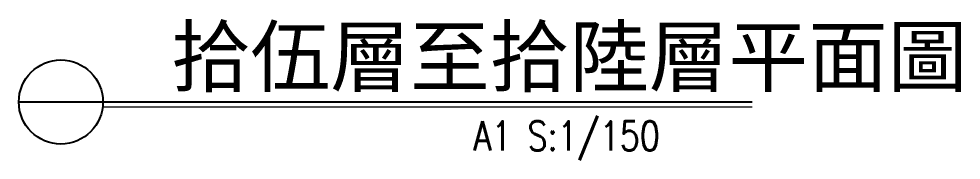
# Model space of a CAD drawing. Header units: millimetres. Extents: x -3377 to 119122, y -22007 to 15479.
# Drawn here: x 80107 to 81850, y 11912 to 12173 of the extents above; entities that cross this region are included whole.
import ezdxf
from ezdxf.enums import TextEntityAlignment as Align

# ---------------------------------------------------------------- set-up
doc = ezdxf.new("R2010")
doc.units = ezdxf.units.MM
doc.header["$LTSCALE"] = 150
doc.header["$MEASUREMENT"] = 0
doc.layers.get('0').update_dxf_attribs({"plot": 0})
doc.layers.add('5', color=5, linetype='Continuous', lineweight=13)
doc.layers.add('LABEL', color=1, linetype='Continuous', plot=False)
doc.layers.add('S-ARCH', color=252, linetype='Continuous', plot=False)
doc.layers.add('TEXT', color=2, linetype='Continuous')
doc.styles.add('CT', font='')
doc.styles.add('ET', font='simplex.shx', dxfattribs={"width": 0.8})
doc.styles.get('CT').set_extended_font_data('DFKai-SB')

# ---------------------------------------------------------------- blocks, each defined once
blk = doc.blocks.new('A$C1FBE2881')
at = {"layer": '5', "color": 252, "linetype": 'Continuous', "elevation": 0}
blk.add_lwpolyline([(3540.6, -2259.1), (4741.4, -2259.1)], dxfattribs=at)
at = {"layer": 'LABEL', "color": 252, "elevation": 0}
blk.add_lwpolyline([(3385.3, -2249.9), (4741.4, -2249.9)], dxfattribs=at)
at = {"layer": 'LABEL', "color": 252, "linetype": 'Continuous'}
blk.add_arc((3463, -2249.9, 0), 77.8, 180.0000014999924, 179.9999985000077, dxfattribs=at)
at = {"layer": 'TEXT', "color": 252, "linetype": 'Continuous', "style": 'CT', "width": 1}
blk.add_text('拾伍層至拾陸層平面圖', height=108, dxfattribs=at).set_placement((3666.9, -2219.7, 0))
at = {"layer": 'TEXT', "color": 252, "style": 'ET', "width": 0.8}
blk.add_text('A1 S:1/150', height=54, dxfattribs=at).set_placement((4570.7, -2339.6, 0), align=Align.RIGHT)
blk = doc.blocks.new('2021-1102')
blk.add_blockref('A$C1FBE2881', (64611, -1250.9, 0))

msp = doc.modelspace()

# ---------------------------------------------------------------- block references
at = {"layer": 'S-ARCH'}
msp.add_blockref('2021-1102', (12110.4, 15520.27), dxfattribs=at)

doc.saveas('drawing.dxf')
